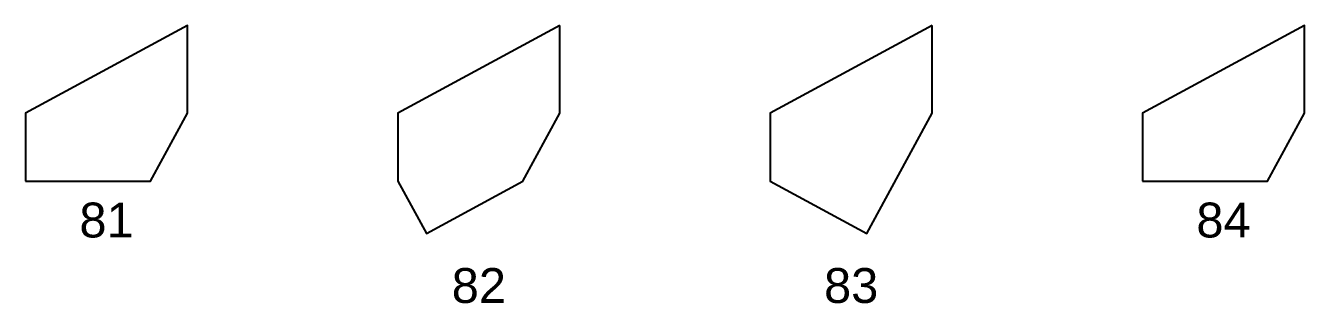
# Model space of a CAD drawing. Header units: millimetres. Extents: x 122552 to 2943733, y -2581954 to 22549.
# Drawn here: x 1321099 to 1412632, y -641499 to -621590 of the extents above; entities that cross this region are included whole.
import ezdxf
from ezdxf.enums import TextEntityAlignment as Align

# ---------------------------------------------------------------- set-up
doc = ezdxf.new("R2010")
doc.units = ezdxf.units.MM
doc.styles.add('Arial', font='arial_0.ttf')

msp = doc.modelspace()

# ---------------------------------------------------------------- linework, layer by layer
for points in [[(1321099, -632737), (1330050, -632737), (1332686, -627879), (1332686, -621590), (1321099, -627879)], [(1359335, -621590), (1347747, -627879), (1347747, -632737), (1349784, -636489), (1356698, -632737), (1359335, -627879)], [(1385983, -621590), (1374396, -627879), (1374396, -632737), (1381311, -636489), (1385983, -627879)], [(1401045, -632737), (1409996, -632737), (1412632, -627879), (1412632, -621590), (1401045, -627879)]]:
    msp.add_lwpolyline(points, close=True)

# ---------------------------------------------------------------- texts
at = {"style": 'Arial'}
for s, p in [('81', (1326892, -635523)), ('84', (1406838, -635523)), ('82', (1353541, -640214)), ('83', (1380190, -640214))]:
    msp.add_text(s, height=2500, dxfattribs=at).set_placement(p, align=Align.MIDDLE_CENTER)

doc.saveas('drawing.dxf')
